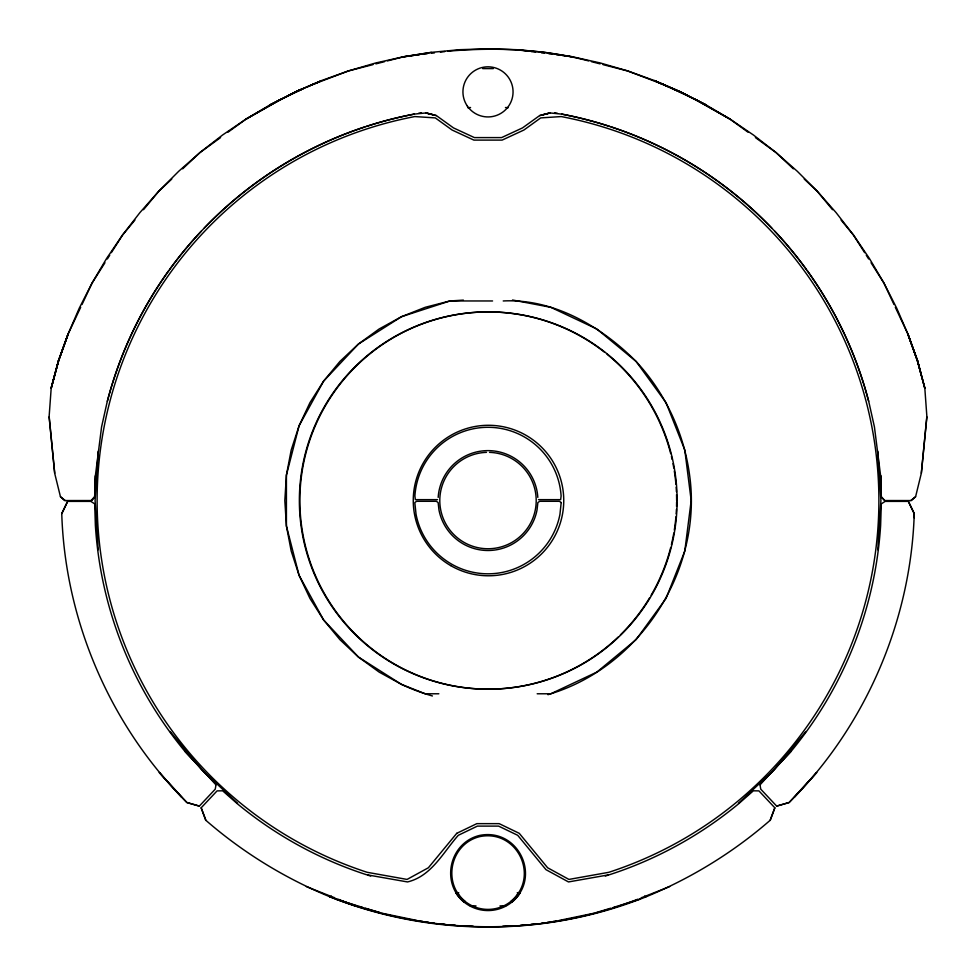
<?xml version="1.0" encoding="UTF-8"?>
<svg xmlns="http://www.w3.org/2000/svg" width="976" height="976" viewBox="0 0 976 976"><rect width="100%" height="100%" fill="white"/><g stroke="black" fill="none" stroke-linecap="round" stroke-linejoin="round"><path stroke-width="1.46" d="M49.203 416.886L54.668 473.238L60.451 496.723L64.636 500.554L91.293 500.542L94.66 496.869L95.319 475.824M914.109 517.744L914.244 513.62L908.363 501.383L885.134 501.383L881.304 503.884L880.633 525.247A393.413 393.413 0 0 1 791.121 751.313L759.962 784.667L760.768 789.181L776.664 806.103L789.096 802.528C865.383 726.62 910.901 621.2 914.244 513.657L908.363 501.383M94.721 496.869L91.28 500.542L94.66 496.869L95.367 475.873L101.577 426.89L106.982 402.71A393.474 393.474 0 0 1 414.324 114.107L425.731 112.972L433.686 114.936M98.186 451.302L95.087 500.542L98.186 549.793M877.814 549.793L880.913 500.542L877.814 451.302M306.049 87.34L321.738 80.618L295.691 91.866L270.364 104.688L245.964 119.145L222.467 135.078L200.043 152.476L178.754 171.239L158.685 191.308L139.922 212.597L122.525 235.021L106.579 258.494L92.134 282.918L79.251 308.196L68.003 334.268L58.365 360.937L51.191 388.18L49.105 416.85L54.729 473.238M884.707 500.542L881.34 496.869L880.596 475.715L881.279 496.845L884.72 500.542L911.316 500.554L915.598 496.723L921.332 473.238L926.797 416.886M921.332 473.238L926.895 416.862L924.821 388.216L917.66 361.376L907.997 334.268L896.724 308.209L883.866 282.918L869.421 258.494L853.475 235.021L836.078 212.597L817.315 191.308L797.246 171.239L775.957 152.476L753.533 135.078L730.06 119.121L705.636 104.688L680.345 91.793L654.274 80.544L627.605 70.906L600.35 62.989L572.644 56.803L544.62 52.362L516.365 49.691L488 48.8L459.635 49.691L431.38 52.362L403.356 56.803L375.65 62.989L348.408 70.943L321.714 80.52L295.655 91.793L270.364 104.688M216.038 784.667L215.232 789.181L199.336 806.103L186.904 802.528C110.617 726.608 65.087 621.163 61.756 513.62L67.637 501.383L90.866 501.383L94.696 503.884L95.367 525.247A393.413 393.413 0 0 0 184.867 751.313L216.038 784.667L184.879 751.313M80.703 307.245L67.991 334.256L58.34 361.376L51.179 388.216L58.877 359.766M51.191 388.18L58.462 360.986L68.076 334.28L58.34 361.376M774.834 807.823L770.345 820.133C733.452 852.304 691.142 878.241 645.88 896.883L644.721 897.359C545.157 936.911 430.843 936.911 331.279 897.359L330.12 896.883C284.858 878.241 242.548 852.304 205.655 820.133L201.166 807.823L217.062 790.889L222.65 790.804L237.229 803.663A393.413 393.413 0 0 0 366.427 874.703L407.517 881.938C431.526 876.216 443.141 852.377 458.305 835.297L477.398 826.111L498.602 826.111L517.695 835.297L545.987 869.665L568.483 881.938L609.573 874.691A393.413 393.413 0 0 0 738.771 803.663L753.35 790.804L758.938 790.889L774.834 807.823L770.04 820.401M81.984 304.536L92.147 282.93L104.944 262.764M61.756 513.657L67.637 501.383M107.348 258.982L109.751 255.2M111.349 252.674L122.549 235.033L134.92 220.076M510.973 901.348C540.35 876.814 517.292 828.929 479.802 836.603C450.692 843.63 441.847 882.389 465.027 901.348M511.717 902.275C542.034 876.96 518.232 827.526 479.533 835.444C449.485 842.703 440.359 882.707 464.283 902.275M143.484 209.718L158.71 191.32L171.764 179.059M805.871 731.5L774.419 769.515L738.454 803.297M794.305 797.319L816.741 772.504L789.108 802.516L776.664 806.103M759.962 784.667L791.121 751.313M182.646 168.836L200.056 152.488L220.588 137.567M915.549 496.723L910.779 500.554M227.835 132.309L245.952 119.145L280.027 99.784M642.354 897.212L639.17 899.36L618.845 905.765M330.12 896.883L331.401 896.078M245.952 119.145L282.259 98.637M287.847 95.819L302.536 88.816L270.376 104.713M288.969 95.197L303.731 88.352M291.19 94.086L300.266 89.816M295.655 91.793L302.572 88.816M637.828 899.201C539.765 937.57 427.512 935.032 329.79 896.737L331.279 897.359M643.367 897.005L669.658 886.598M311.771 84.839L348.408 70.931L372.991 64.623M595.348 912.828L610.549 908.253M613.318 907.424L617.454 906.179M539.667 115.595L550.269 112.838L539.618 115.595L522.489 127.917L501.591 137.592L474.409 137.592L453.511 127.917L436.382 115.595L425.731 112.838L436.333 115.595M375.882 63.879L384.556 61.647M387.448 60.902L403.356 56.828L431.368 52.387M542.314 114.936L550.269 112.972L561.664 114.119A393.413 393.413 0 0 1 609.561 126.392M593.957 913.243L559.028 920.478M541.399 923.272L544.34 922.796M547.28 922.332L550.22 921.869M553.148 921.405L556.088 920.941M403.356 56.828L413.726 55.51M416.679 55.132L419.643 54.766M424.084 54.205L427.049 53.826M431.49 53.265L434.454 52.887M440.383 52.143L444.824 51.582M447.789 51.203C494.661 47.214 542.851 48.8 588.552 60.902M482.693 68.601L493.307 68.601M520.672 925.224L525.112 924.809M531.042 924.248L535.482 923.833M437.553 499.651L415.337 499.651L414.898 495.954A73.249 73.249 0 0 1 488 427.293A73.249 73.249 0 0 1 561.102 495.942L560.663 499.651L538.447 499.651M463.38 300.12L449.924 300.962L425.207 307.306L401.49 316.7L379.127 328.997L358.485 343.991L339.892 361.462L323.617 381.116L309.953 402.661L299.083 425.756L291.202 450.021L286.419 475.08L284.821 500.542L286.419 526.015L291.202 551.074L299.083 575.34L309.953 598.434L323.629 619.98L339.892 639.634L358.485 657.092L379.139 672.098L401.49 684.383L425.219 693.79L438.834 693.777M502.86 926.163L514.755 925.785M492.563 300.962L449.924 300.962L401.49 316.7L358.485 343.991L323.617 381.116L299.083 425.756L286.419 475.08L286.419 526.015L299.083 575.34L323.629 619.98L358.485 657.092L401.49 684.383A203.179 203.179 0 0 0 432.429 695.973M503.226 300.962C553.624 298.424 601.545 326.655 636.108 361.462C665.083 392.718 683.956 432.819 689.581 475.08C702.805 569.008 641.403 665.754 550.793 693.777A203.179 203.179 0 0 1 547.951 694.68M65.221 500.554L60.451 496.723M537.178 693.777L550.793 693.777L596.873 672.086L636.12 639.622L666.047 598.422L684.798 551.074L691.179 500.542L684.798 450.021L666.047 402.661L636.108 361.462L596.861 328.997L550.781 307.306L512.522 300.01M461.245 925.785L473.14 926.163M440.518 923.833L444.958 924.248M450.888 924.809L455.328 925.224M516.365 49.715L528.211 51.203M531.176 51.582L535.617 52.143M541.546 52.887L544.51 53.265M548.951 53.826L551.916 54.205M556.357 54.766L559.321 55.132M562.274 55.51L572.644 56.815M416.972 920.478L382.043 913.243M419.912 920.941L422.852 921.405M425.792 921.869L428.72 922.332M431.66 922.808L434.601 923.272M591.444 61.647L600.118 63.879M603.009 64.623L627.592 70.931L664.229 84.839M199.336 806.103L186.892 802.516L159.259 772.504L181.695 797.319M358.338 906.387L380.64 912.841L365.451 908.253M358.546 906.179L362.694 907.424M333.646 897.212L336.83 899.36L357.155 905.765M336.83 899.36L356.935 905.984M306.342 886.598L332.633 897.005M338.172 899.201L356.155 906.314M672.269 88.352L705.636 104.688M688.153 95.819L654.262 80.618L669.951 87.34M654.286 80.52L680.345 91.793L705.624 104.713M673.464 88.816L687.031 95.197M693.741 98.637L730.048 119.145L748.165 132.309M695.973 99.784L730.048 119.145M644.599 896.078L645.88 896.883M755.412 137.567L775.944 152.488L793.354 168.836M804.236 179.059L817.29 191.32L832.516 209.718M237.546 803.297L201.581 769.515L170.129 731.5M841.08 220.076L853.451 235.033L864.651 252.674M866.249 255.2L868.652 258.982M871.056 262.764L883.853 282.93L894.016 304.536M895.297 307.245L908.009 334.256L917.635 360.937L924.809 388.18M201.166 807.823L205.96 820.401M917.66 361.376L907.924 334.28L917.538 360.986L920.783 373.1M917.123 359.766L924.821 388.216M880.633 475.898L874.423 426.89L869.018 402.698A393.474 393.474 0 0 0 561.761 114.107M880.681 475.824L881.279 496.857M608.146 875.155A393.413 393.413 0 0 1 605.303 876.058M520.159 892.637A393.413 393.413 0 0 1 517.182 892.869M458.818 892.869A393.413 393.413 0 0 1 455.841 892.637M370.697 876.058A393.413 393.413 0 0 1 367.854 875.155M107.323 401.282A393.413 393.413 0 0 1 168.872 270.474M169.726 269.303A393.413 393.413 0 0 1 201.215 231.239M204.216 228.079A393.413 393.413 0 0 1 365.048 126.843M366.427 126.392A393.413 393.413 0 0 1 414.275 114.107M418.57 113.314A393.413 393.413 0 0 1 421.437 112.813M467.65 107.665A393.413 393.413 0 0 1 470.554 107.531M505.446 107.531A393.413 393.413 0 0 1 508.35 107.665M554.563 112.813A393.413 393.413 0 0 1 557.43 113.314M610.952 126.843A393.413 393.413 0 0 1 771.772 228.079M774.773 231.239A393.413 393.413 0 0 1 806.274 269.303M807.115 270.474A393.413 393.413 0 0 1 868.677 401.282M520.232 892.723A38.04 38.04 0 0 1 455.768 892.723M505.983 905.704A405.552 405.552 0 0 1 499.993 905.923M476.007 905.923A405.552 405.552 0 0 1 470.017 905.704M519.037 892.418A36.856 36.856 0 0 1 456.963 892.418M676.624 502.018A188.636 188.636 0 0 1 676.539 506.434M676.429 509.387A188.636 188.636 0 0 1 676.161 513.827M675.929 516.792A188.636 188.636 0 0 1 674.306 530.078M673.818 533.018A188.636 188.636 0 0 1 671.415 544.596M670.707 547.451A188.636 188.636 0 0 1 651.138 595.262M649.626 597.8A188.636 188.636 0 0 1 620.37 634.937M618.247 636.999A188.636 188.636 0 0 1 357.826 637.072A188.636 188.636 0 0 1 345.504 376.943A188.636 188.636 0 0 1 604.766 352.397M607.084 354.251A188.636 188.636 0 0 1 670.707 453.633M671.415 456.487A188.636 188.636 0 0 1 672.086 459.354M673.001 463.698A188.636 188.636 0 0 1 673.818 468.077M674.306 471.005A188.636 188.636 0 0 1 675.929 484.303M676.161 487.268A188.636 188.636 0 0 1 676.429 491.709M676.539 494.661A188.636 188.636 0 0 1 676.636 500.542M438.175 497.418A49.922 49.922 0 0 1 488 450.619A49.922 49.922 0 0 1 537.825 497.418M489.513 452.352A48.227 48.227 0 0 1 529.504 525.088A48.227 48.227 0 0 1 446.496 525.088A48.227 48.227 0 0 1 486.487 452.352M561.188 502.555L559.956 514.267A73.249 73.249 0 0 1 416.044 514.267L414.812 502.555L416.569 501.298L436.309 501.298L438.139 502.555L438.956 509.899A49.922 49.922 0 0 0 537.044 509.899L537.861 502.555L539.704 501.298L559.419 501.298L561.188 502.555M456.744 833.333L428.366 867.774L407.065 879.425L367.208 872.312A390.9 390.9 0 0 1 414.751 116.571L435.296 117.901L452.071 130.015L473.885 140.105L502.115 140.105L523.929 130.015L540.704 117.901L561.249 116.571A390.9 390.9 0 0 1 608.792 872.312L568.935 879.425L547.634 867.774L519.269 833.333L499.163 823.646L476.837 823.646L456.744 833.333M467.284 105.994A25.071 25.071 0 0 0 510.582 102.748A25.071 25.071 0 0 0 486.121 66.88A25.071 25.071 0 0 0 467.284 105.994M393.572 663.546A188.636 188.636 0 0 0 677.124 501.249A188.636 188.636 0 0 0 394.792 336.818A188.636 188.636 0 0 0 393.572 663.546M450.631 565.568A75.262 75.262 0 0 0 563.75 500.822A75.262 75.262 0 0 0 451.119 435.223A75.262 75.262 0 0 0 450.631 565.568"/></g></svg>
